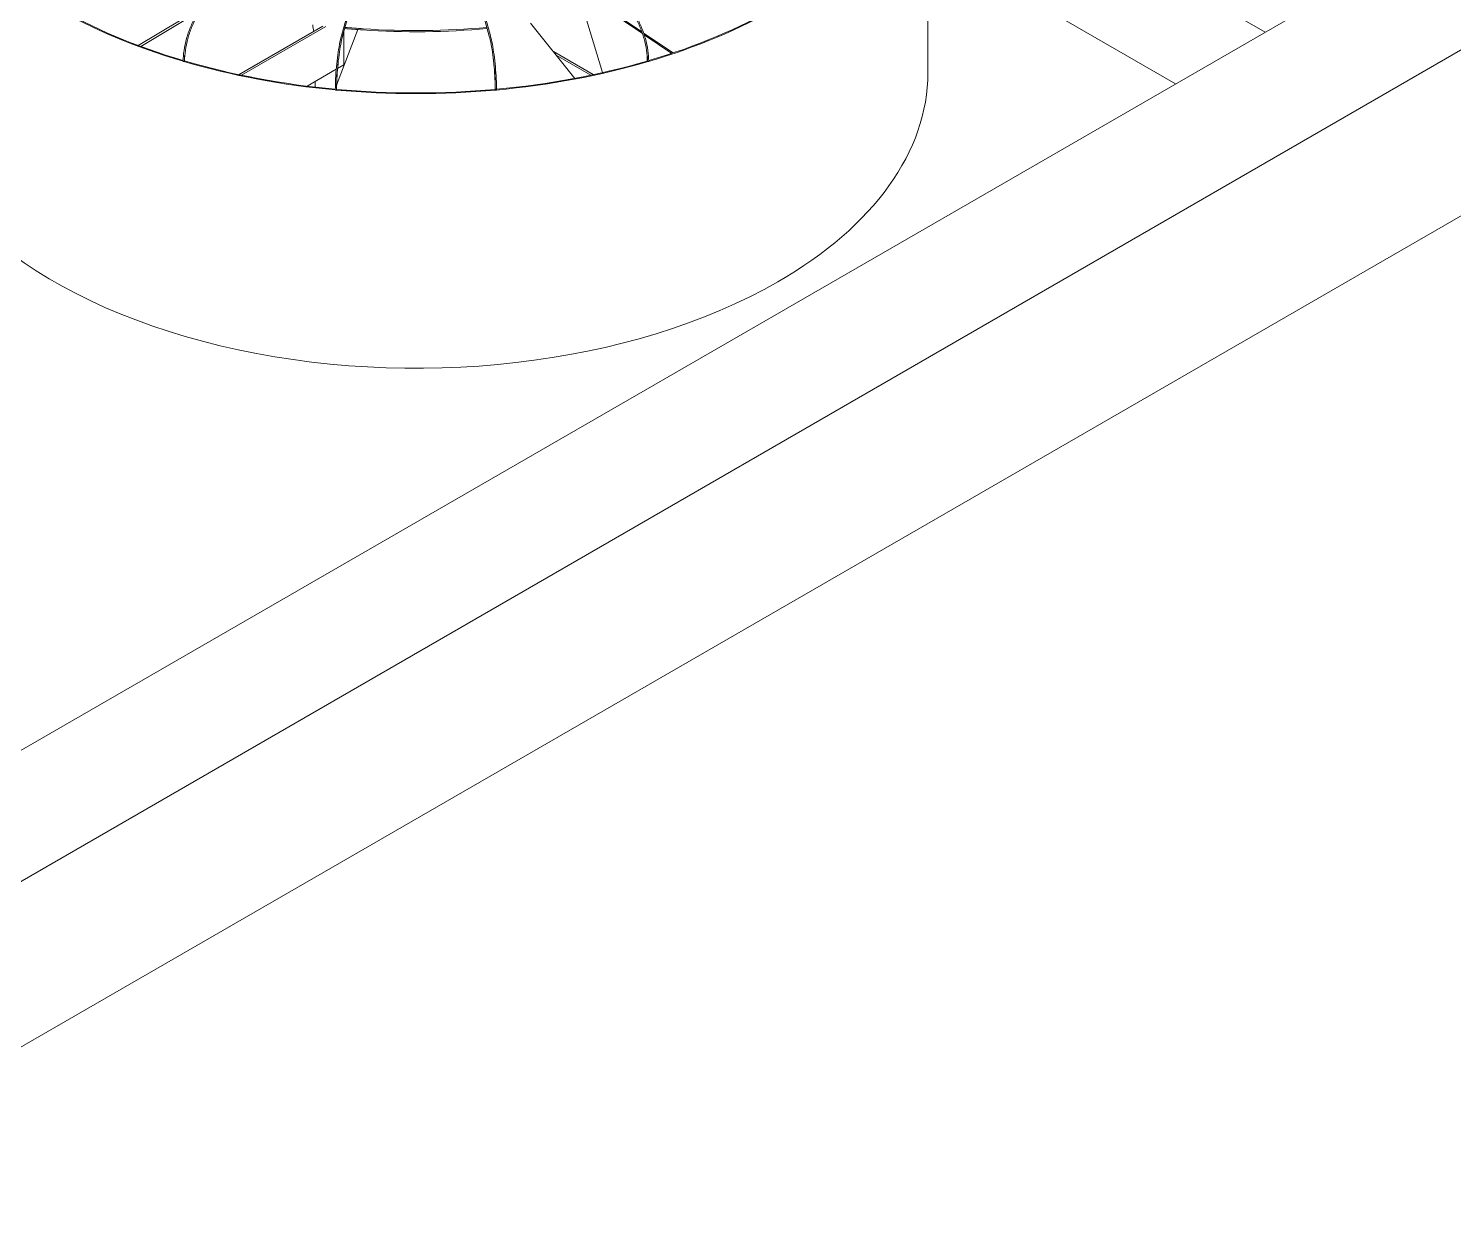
# Model space of a CAD drawing. Header units: millimetres. Extents: x -312439 to 477422, y -331570 to 212570.
# Drawn here: x 399930 to 400660, y 105606 to 106217 of the extents above; entities that cross this region are included whole.
import ezdxf

# ---------------------------------------------------------------- set-up
doc = ezdxf.new("R2010")
doc.units = ezdxf.units.MM

msp = doc.modelspace()

# ---------------------------------------------------------------- linework, layer by layer
at = {"color": 0, "linetype": 'Continuous', "lineweight": 0, "extrusion": (0, 0.816497, 0.57735)}
for p, q in [((402538.928, 107203.585), (397420.07, 104248.211)), ((397346.448, 104290.716), (401415.502, 106639.986)), ((400124.015, 106336.61), (400090.161, 106213.205)), ((400090.752, 106213.043), (400124.635, 106336.555)), ((400165.944, 106213.043), (400132.061, 106336.555)), ((400132.681, 106336.61), (400166.535, 106213.205)), ((399986.014, 106208.284), (400019.415, 106228.277)), ((400017.226, 106225.712), (399987.306, 106207.803)), ((400214.774, 106224.841), (400223.98, 106194.361)), ((400244.436, 106214.352), (400225.07, 106227.366)), ((400225.766, 106227.549), (400244.148, 106215.196)), ((400080.704, 106218.126), (400037.718, 106193.309)), ((400038.985, 106193.04), (400082.142, 106217.957)), ((400098.646, 106216.391), (400087.724, 106187.884)), ((400091.398, 106215.397), (400091.398, 106198.297)), ((400209.747, 106191.409), (400187.118, 106219.625)), ((400245.035, 106214.599), (400260.127, 106204.458)), ((400259.481, 106204.241), (400245.309, 106213.765)), ((400219.194, 106193.309), (400198.763, 106205.105)), ((400200.256, 106203.243), (400217.927, 106193.04)), ((400087.529, 106196.064), (400072.558, 106187.421)), ((400091.398, 106198.297), (400088.194, 106196.448)), ((400076.656, 106188.8), (400076.656, 106189.786)), ((400087.046, 106186.115), (400086.943, 106185.846))]:
    msp.add_line(p, q, dxfattribs=at)
at = {"color": 5, "linetype": 'Continuous', "lineweight": 0, "extrusion": (0, 0.816497, 0.57735)}
msp.add_line((399311.905, 105492.468), (401357.483, 106673.483), dxfattribs=at)
at = {"color": 3, "linetype": 'Continuous', "lineweight": 0, "extrusion": (0, 0.816497, 0.57735)}
for p, q in [((400390.681, 106194.235), (400390.681, 106334.975)), ((400390.681, 106314.833), (400563.483, 106215.067)), ((400517.577, 106188.563), (400390.681, 106261.827))]:
    msp.add_line(p, q, dxfattribs=at)
at = {"color": 0, "linetype": 'Continuous', "lineweight": 0}
for centre, major_axis, ratio, start_param, end_param in [((400128.456, 106334.975), (-262.225, 0), 0.5773503, 2.0421116, 2.6702774), ((400128.456, 106334.975), (-262.225, 0), 0.5773503, 0.7858257, 1.0981183), ((400128.456, 106334.975), (-261.613, 0), 0.5773503, 0.7858227, 1.096892), ((400128.456, 106334.975), (-261.613, 0), 0.5773503, 2.0437737, 2.355024), ((400128.456, 106220.193), (-53.025, 0), 0.5773503, 0.0459168, 0.1554998), ((400009.37, 106200.221), (-0.306, 0), 0.5773503, 0, 3.1415927), ((400128.456, 106334.975), (-262.225, 0), 0.5773503, 1.0998851, 1.4125333), ((400009.509, 106200.379), (-0.306, -0.003), 0.5885883, 2.6652649, 3.1415927), ((400128.456, 106334.975), (-261.613, 0), 0.5773503, 1.1000981, 1.4118355), ((400128.456, 106334.975), (-262.225, 0), 0.5773503, 1.7280308, 2.0415976), ((400128.456, 106334.975), (-261.613, 0), 0.5773503, 1.7289191, 2.0406845), ((400247.187, 106200.379), (-0.306, 0.003), 0.5885883, 0, 0.4763277), ((400247.326, 106200.221), (-0.306, 0), 0.5773503, 0, 3.1415927), ((400128.456, 106220.193), (-53.025, 0), 0.5773503, 0.7969487, 0.8037884), ((400128.456, 106188.8), (-51.8, 0), 0.5773503, 0, 0.0632109), ((400087.351, 106185.593), (-0.306, 0), 0.5773503, 0, 3.1415927), ((400128.456, 106334.975), (-262.225, 0), 0.5773503, 1.4139544, 1.727034), ((400087.399, 106185.767), (-0.306, -0.001), 0.5898153, 2.9827557, 3.1415927), ((400128.456, 106334.975), (-261.613, 0), 0.5773503, 1.41439, 1.726367), ((400169.297, 106185.767), (-0.306, 0.001), 0.5898153, 0, 0.1588369), ((400169.345, 106185.593), (-0.306, 0), 0.5773503, 0, 3.1415927)]:
    msp.add_ellipse(centre, major_axis=major_axis, ratio=ratio, start_param=start_param, end_param=end_param, dxfattribs=at)
at = {"color": 3, "linetype": 'Continuous', "lineweight": 0}
for start_param, end_param in [(0, 2.3561945), (2.3561945, 3.1415927)]:
    msp.add_ellipse((400128.456, 106194.235), major_axis=(-262.225, 0), ratio=0.5773503, start_param=start_param, end_param=end_param, dxfattribs=at)
at = {"color": 0, "linetype": 'Continuous', "lineweight": 0}
for points, knots in [([(400009.063, 106200.221), (400009.063, 106201.937), (400009.214, 106203.818), (400009.802, 106207.734), (400010.238, 106209.768), (400011.354, 106213.795), (400012.033, 106215.787), (400013.57, 106219.537), (400014.427, 106221.294), (400016.239, 106224.405), (400017.193, 106225.759), (400018.153, 106226.847)], [4.712389, 4.712389, 4.712389, 4.712389, 5.0265482, 5.0265482, 5.3407075, 5.3407075, 5.6548668, 5.6548668, 5.969026, 5.969026, 6.2831853, 6.2831853, 6.2831853, 6.2831853]), ([(400018.613, 106226.442), (400017.698, 106225.406), (400016.778, 106224.102), (400015.017, 106221.076), (400014.177, 106219.351), (400012.672, 106215.665), (400012.007, 106213.704), (400010.92, 106209.744), (400010.498, 106207.746), (400009.939, 106203.914), (400009.803, 106202.081), (400009.815, 106200.41), (400009.815, 106200.396), (400009.815, 106200.382)], [0, 0, 0, 0, 0.3146448, 0.3146448, 0.6317673, 0.6317673, 0.9490354, 0.9490354, 1.2663034, 1.2663034, 1.5835715, 1.5835715, 1.5863402, 1.5863402, 1.5863402, 1.5863402]), ([(400238.083, 106226.442), (400238.997, 106225.406), (400239.918, 106224.102), (400241.679, 106221.076), (400242.519, 106219.351), (400244.024, 106215.665), (400244.688, 106213.704), (400245.776, 106209.744), (400246.198, 106207.746), (400246.756, 106203.914), (400246.893, 106202.081), (400246.881, 106200.41), (400246.881, 106200.396), (400246.881, 106200.382)], [6.2831853, 6.2831853, 6.2831853, 6.2831853, 6.5978301, 6.5978301, 6.9149527, 6.9149527, 7.2322207, 7.2322207, 7.5494887, 7.5494887, 7.8667568, 7.8667568, 7.8695255, 7.8695255, 7.8695255, 7.8695255]), ([(400247.632, 106200.221), (400247.632, 106201.937), (400247.482, 106203.818), (400246.894, 106207.734), (400246.458, 106209.768), (400245.342, 106213.795), (400244.663, 106215.787), (400243.126, 106219.537), (400242.269, 106221.294), (400240.457, 106224.405), (400239.503, 106225.759), (400238.543, 106226.847)], [4.712389, 4.712389, 4.712389, 4.712389, 5.0265482, 5.0265482, 5.3407075, 5.3407075, 5.6548668, 5.6548668, 5.969026, 5.969026, 6.2831853, 6.2831853, 6.2831853, 6.2831853]), ([(400091.825, 106216.954), (400094.899, 106216.673), (400097.984, 106216.429), (400122.266, 106214.785), (400143.796, 106215.033), (400164.871, 106216.954)], [2.19964371, 2.19964371, 2.19964371, 2.19964371, 2.23950729, 2.23950729, 2.51274527, 2.51274527, 2.51274527, 2.51274527]), ([(400091.989, 106217.554), (400095.099, 106217.271), (400098.218, 106217.025), (400122.393, 106215.403), (400143.775, 106215.652), (400164.707, 106217.554)], [2.20011555, 2.20011555, 2.20011555, 2.20011555, 2.24049017, 2.24049017, 2.51227343, 2.51227343, 2.51227343, 2.51227343]), ([(400087.045, 106185.593), (400087.045, 106187.296), (400087.096, 106189.186), (400087.298, 106193.157), (400087.448, 106195.237), (400087.831, 106199.385), (400088.064, 106201.453), (400088.591, 106205.376), (400088.885, 106207.23), (400089.506, 106210.547), (400089.833, 106212.008), (400090.161, 106213.205)], [4.712389, 4.712389, 4.712389, 4.712389, 5.0265482, 5.0265482, 5.3407075, 5.3407075, 5.6548668, 5.6548668, 5.969026, 5.969026, 6.2831853, 6.2831853, 6.2831853, 6.2831853]), ([(400090.752, 106213.043), (400090.434, 106211.883), (400090.114, 106210.452), (400089.503, 106207.186), (400089.212, 106205.349), (400088.692, 106201.46), (400088.462, 106199.41), (400088.086, 106195.3), (400087.941, 106193.242), (400087.748, 106189.324), (400087.701, 106187.465), (400087.705, 106185.789), (400087.705, 106185.779), (400087.705, 106185.768)], [0, 0, 0, 0, 0.3152669, 0.3152669, 0.6325349, 0.6325349, 0.949803, 0.949803, 1.267071, 1.267071, 1.584339, 1.584339, 1.5863402, 1.5863402, 1.5863402, 1.5863402]), ([(400165.944, 106213.043), (400166.262, 106211.883), (400166.582, 106210.452), (400167.193, 106207.186), (400167.484, 106205.349), (400168.004, 106201.46), (400168.234, 106199.41), (400168.609, 106195.3), (400168.755, 106193.242), (400168.948, 106189.324), (400168.995, 106187.465), (400168.991, 106185.789), (400168.991, 106185.779), (400168.991, 106185.768)], [0, 0, 0, 0, 0.3152669, 0.3152669, 0.6325349, 0.6325349, 0.949803, 0.949803, 1.267071, 1.267071, 1.584339, 1.584339, 1.5863402, 1.5863402, 1.5863402, 1.5863402]), ([(400169.651, 106185.593), (400169.651, 106187.296), (400169.6, 106189.186), (400169.398, 106193.157), (400169.248, 106195.237), (400168.865, 106199.385), (400168.632, 106201.453), (400168.105, 106205.376), (400167.811, 106207.23), (400167.19, 106210.547), (400166.863, 106212.008), (400166.535, 106213.205)], [4.712389, 4.712389, 4.712389, 4.712389, 5.0265482, 5.0265482, 5.3407075, 5.3407075, 5.6548668, 5.6548668, 5.969026, 5.969026, 6.2831853, 6.2831853, 6.2831853, 6.2831853]), ([(400087.657, 106185.593), (400087.657, 106187.284), (400087.708, 106189.164), (400087.909, 106193.117), (400088.058, 106195.189), (400088.373, 106198.604), (400088.516, 106199.95), (400088.673, 106201.266)], [4.71238898, 4.71238898, 4.71238898, 4.71238898, 5.02654825, 5.02654825, 5.34070751, 5.34070751, 5.54584713, 5.54584713, 5.54584713, 5.54584713]), ([(400169.039, 106185.593), (400169.039, 106187.284), (400168.988, 106189.164), (400168.787, 106193.117), (400168.638, 106195.189), (400168.322, 106198.604), (400168.18, 106199.95), (400168.023, 106201.266)], [4.71238898, 4.71238898, 4.71238898, 4.71238898, 5.02654825, 5.02654825, 5.34070751, 5.34070751, 5.54584713, 5.54584713, 5.54584713, 5.54584713])]:
    msp.add_open_spline(points, degree=3, knots=knots, dxfattribs=at)
for points in [[(400009.676, 106200.221), (400009.676, 106201.162), (400009.722, 106202.156), (400009.814, 106203.188)], [(400247.02, 106200.221), (400247.02, 106201.162), (400246.974, 106202.156), (400246.882, 106203.188)]]:
    msp.add_open_spline(points, degree=3, dxfattribs=at)

doc.saveas('drawing.dxf')
